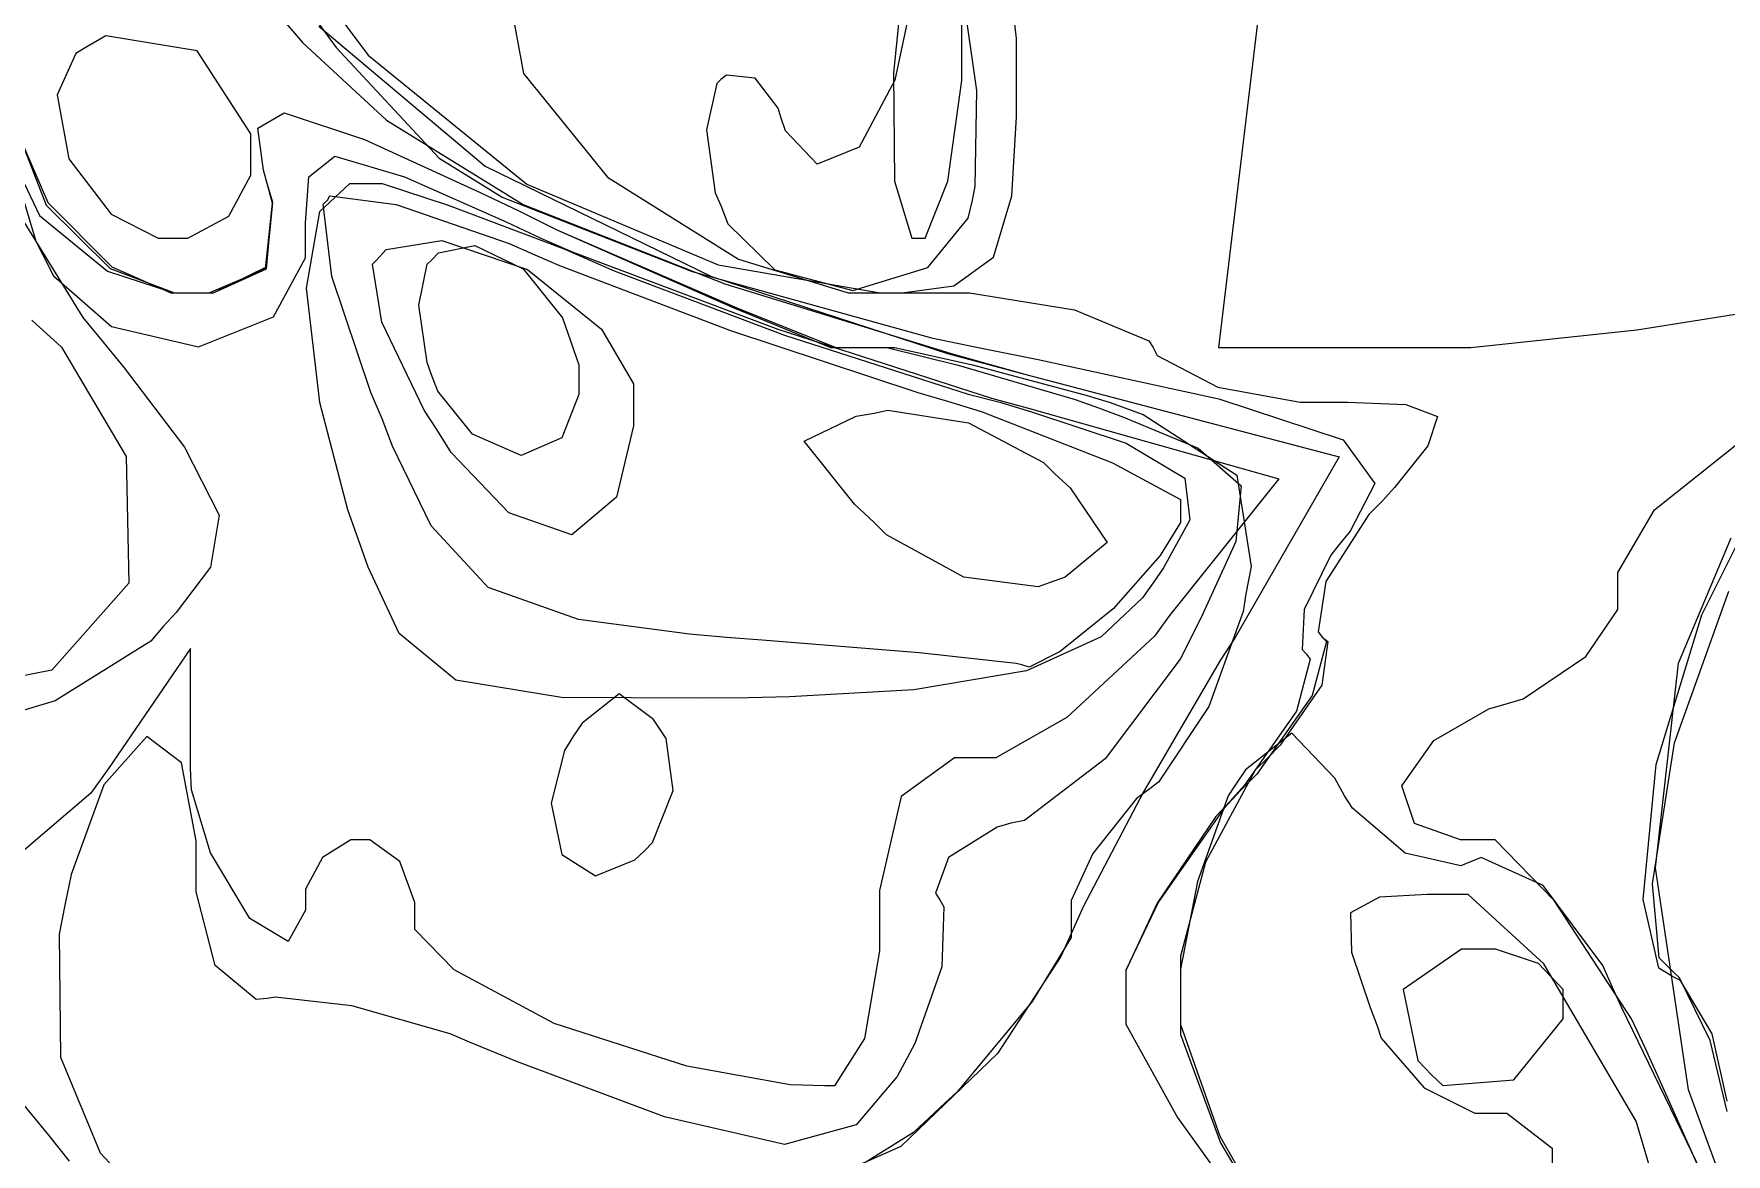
# Model space of a CAD drawing. Extents: x 0 to 1.19, y 0.01 to 1.31.
# Drawn here: x 0.4274 to 0.7498, y 0.7769 to 0.9903 of the extents above; entities that cross this region are included whole.
import ezdxf

# ---------------------------------------------------------------- set-up
doc = ezdxf.new("R2010")
doc.units = 0
doc.layers.get('0').update_dxf_attribs({"linetype": 'CONTINUOUS'})

msp = doc.modelspace()

# ---------------------------------------------------------------- linework, layer by layer
at = {"color": 251}
for p, q in [((0.45687, 1.02642), (0.48503, 0.98769)), ((0.48503, 0.98769), (0.50461, 0.96664)), ((0.50461, 0.96664), (0.51248, 0.96181)), ((0.51248, 0.96181), (0.51666, 0.9592)), ((0.51666, 0.9592), (0.55284, 0.94504)), ((0.55284, 0.94504), (0.59842, 0.9324)), ((0.59842, 0.9324), (0.60731, 0.93056)), ((0.60731, 0.93056), (0.61876, 0.92828)), ((0.61876, 0.92828), (0.65316, 0.92079)), ((0.65316, 0.92079), (0.67681, 0.91298)), ((0.67681, 0.91298), (0.68289, 0.90468)), ((0.68289, 0.90468), (0.67817, 0.89562)), ((0.67605, 0.89307), (0.67448, 0.891)), ((0.67817, 0.89562), (0.67605, 0.89307)), ((0.74072, 0.87044), (0.75076, 0.89431)), ((0.67448, 0.891), (0.66938, 0.8807)), ((0.66938, 0.8807), (0.669, 0.87305)), ((0.67057, 0.8712), (0.66797, 0.86133)), ((0.669, 0.87305), (0.66981, 0.87223)), ((0.66981, 0.87223), (0.67057, 0.8712)), ((0.73633, 0.83149), (0.74072, 0.87044)), ((0.66797, 0.86133), (0.65804, 0.84722)), ((0.65804, 0.84722), (0.65522, 0.84408)), ((0.65522, 0.84408), (0.65261, 0.84125)), ((0.65261, 0.84125), (0.64138, 0.82471)), ((0.74262, 0.78917), (0.73633, 0.83149)), ((0.64138, 0.82471), (0.63542, 0.8119)), ((0.63542, 0.8119), (0.63542, 0.80762)), ((0.63542, 0.80762), (0.63542, 0.8017)), ((0.63542, 0.8017), (0.64529, 0.78391)), ((0.75391, 0.75852), (0.74262, 0.78917)), ((0.64529, 0.78391), (0.66835, 0.7519))]:
    msp.add_line(p, q, dxfattribs=at)
at = {"color": 250}
for p, q in [((0.61458, 0.98942), (0.61138, 1.01921)), ((0.60704, 0.97955), (0.60417, 0.99984)), ((0.66146, 1.00032), (0.6531, 0.93056)), ((0.5179, 0.99789), (0.52072, 0.98275)), ((0.59462, 0.99642), (0.59142, 0.9815)), ((0.59218, 0.99284), (0.59169, 0.98785)), ((0.60417, 0.98785), (0.60417, 0.9943)), ((0.59169, 0.98785), (0.59115, 0.98291)), ((0.60417, 0.98145), (0.60417, 0.98785)), ((0.61458, 0.97949), (0.61458, 0.98942)), ((0.52072, 0.98275), (0.53668, 0.963)), ((0.55751, 0.98085), (0.55556, 0.97201)), ((0.55832, 0.98161), (0.55751, 0.98085)), ((0.55935, 0.98242), (0.55832, 0.98161)), ((0.56483, 0.98188), (0.55935, 0.98242)), ((0.56923, 0.97613), (0.56483, 0.98188)), ((0.59142, 0.9815), (0.58464, 0.96875)), ((0.59115, 0.98291), (0.59136, 0.96224)), ((0.60151, 0.96224), (0.60417, 0.98145)), ((0.60672, 0.96126), (0.60704, 0.97955)), ((0.61458, 0.9745), (0.61458, 0.97949)), ((0.56977, 0.97428), (0.56923, 0.97613)), ((0.57064, 0.97184), (0.56977, 0.97428)), ((0.61372, 0.95947), (0.61458, 0.9745)), ((0.55556, 0.97201), (0.55724, 0.96001)), ((0.57661, 0.96549), (0.57064, 0.97184)), ((0.58464, 0.96875), (0.57661, 0.96549)), ((0.53668, 0.963), (0.56163, 0.94737)), ((0.59136, 0.96224), (0.59467, 0.95139)), ((0.59722, 0.95139), (0.60151, 0.96224)), ((0.60623, 0.95866), (0.60672, 0.96126)), ((0.55724, 0.96001), (0.55832, 0.95763)), ((0.55832, 0.95763), (0.55963, 0.9541)), ((0.60541, 0.95519), (0.60623, 0.95866)), ((0.61024, 0.94775), (0.61372, 0.95947)), ((0.59771, 0.9458), (0.60541, 0.95519)), ((0.55963, 0.9541), (0.56858, 0.94537)), ((0.59467, 0.95139), (0.59581, 0.95139)), ((0.59581, 0.95139), (0.59722, 0.95139)), ((0.6027, 0.94233), (0.61024, 0.94775)), ((0.56163, 0.94737), (0.58257, 0.94097)), ((0.56858, 0.94537), (0.58344, 0.94141)), ((0.58344, 0.94141), (0.59771, 0.9458)), ((0.59283, 0.94097), (0.6027, 0.94233)), ((0.58257, 0.94097), (0.58957, 0.94097)), ((0.58957, 0.94097), (0.59283, 0.94097)), ((0.7328, 0.93397), (0.77393, 0.94048)), ((0.70117, 0.93056), (0.7328, 0.93397)), ((0.6531, 0.93056), (0.69065, 0.93056)), ((0.69065, 0.93056), (0.70117, 0.93056)), ((0.68376, 0.8259), (0.67822, 0.82292)), ((0.68376, 0.8259), (0.67822, 0.82292)), ((0.69282, 0.82639), (0.68376, 0.8259)), ((0.69282, 0.82639), (0.68376, 0.8259)), ((0.69586, 0.82639), (0.69282, 0.82639)), ((0.69586, 0.82639), (0.69282, 0.82639)), ((0.70063, 0.82639), (0.69586, 0.82639)), ((0.70063, 0.82639), (0.69586, 0.82639)), ((0.71506, 0.81321), (0.70063, 0.82639)), ((0.71506, 0.81321), (0.70063, 0.82639)), ((0.67822, 0.82292), (0.67839, 0.81543)), ((0.67822, 0.82292), (0.67839, 0.81543)), ((0.69938, 0.81597), (0.68826, 0.80832)), ((0.70312, 0.81597), (0.69938, 0.81597)), ((0.70584, 0.81597), (0.70312, 0.81597)), ((0.71403, 0.81326), (0.70584, 0.81597)), ((0.67839, 0.81543), (0.68197, 0.80485)), ((0.67839, 0.81543), (0.68197, 0.80485)), ((0.71875, 0.80827), (0.71403, 0.81326)), ((0.73264, 0.7832), (0.71506, 0.81321)), ((0.73264, 0.7832), (0.71506, 0.81321)), ((0.68826, 0.80832), (0.69103, 0.79476)), ((0.71875, 0.80659), (0.71875, 0.80827)), ((0.71875, 0.80273), (0.71875, 0.80659)), ((0.68197, 0.80485), (0.68332, 0.80138)), ((0.68197, 0.80485), (0.68332, 0.80138)), ((0.70936, 0.79112), (0.71875, 0.80273)), ((0.68332, 0.80138), (0.68408, 0.79905)), ((0.68332, 0.80138), (0.68408, 0.79905)), ((0.68408, 0.79905), (0.69227, 0.78955)), ((0.68408, 0.79905), (0.69227, 0.78955)), ((0.69103, 0.79476), (0.69374, 0.79199)), ((0.69374, 0.79199), (0.6958, 0.78999)), ((0.6958, 0.78999), (0.70936, 0.79112)), ((0.69227, 0.78955), (0.70193, 0.78472)), ((0.69227, 0.78955), (0.70193, 0.78472)), ((0.70193, 0.78472), (0.70519, 0.78472)), ((0.70193, 0.78472), (0.70519, 0.78472)), ((0.70519, 0.78472), (0.70801, 0.78472)), ((0.70519, 0.78472), (0.70801, 0.78472)), ((0.70801, 0.78472), (0.71664, 0.7781)), ((0.70801, 0.78472), (0.71664, 0.7781)), ((0.74224, 0.75081), (0.73264, 0.7832)), ((0.74224, 0.75081), (0.73264, 0.7832)), ((0.71664, 0.7781), (0.71664, 0.75949)), ((0.71664, 0.7781), (0.71664, 0.75949))]:
    msp.add_line(p, q, dxfattribs=at)
at = {"color": 29}
for p, q in [((0.61458, 0.98942), (0.61138, 1.01921)), ((0.66146, 1.00032), (0.6531, 0.93056)), ((0.5179, 0.99789), (0.52072, 0.98275)), ((0.61458, 0.97949), (0.61458, 0.98942)), ((0.52072, 0.98275), (0.53668, 0.963)), ((0.61458, 0.9745), (0.61458, 0.97949)), ((0.61372, 0.95947), (0.61458, 0.9745)), ((0.53668, 0.963), (0.56163, 0.94737)), ((0.61024, 0.94775), (0.61372, 0.95947)), ((0.6027, 0.94233), (0.61024, 0.94775)), ((0.56163, 0.94737), (0.58257, 0.94097)), ((0.59283, 0.94097), (0.6027, 0.94233)), ((0.58257, 0.94097), (0.58957, 0.94097)), ((0.58957, 0.94097), (0.59283, 0.94097)), ((0.7328, 0.93397), (0.77393, 0.94048)), ((0.70117, 0.93056), (0.7328, 0.93397)), ((0.6531, 0.93056), (0.69065, 0.93056)), ((0.69065, 0.93056), (0.70117, 0.93056)), ((0.66705, 0.85715), (0.65826, 0.85015)), ((0.67524, 0.84852), (0.66705, 0.85715)), ((0.65826, 0.85015), (0.65625, 0.84722)), ((0.67708, 0.84516), (0.67524, 0.84852)), ((0.65495, 0.84516), (0.64909, 0.82888)), ((0.65625, 0.84722), (0.65495, 0.84516)), ((0.6786, 0.84283), (0.67708, 0.84516)), ((0.68864, 0.83426), (0.6786, 0.84283)), ((0.69922, 0.83187), (0.68864, 0.83426)), ((0.70106, 0.83263), (0.69922, 0.83187)), ((0.70312, 0.83344), (0.70106, 0.83263)), ((0.71495, 0.82812), (0.70312, 0.83344)), ((0.64909, 0.82888), (0.64583, 0.81217)), ((0.72629, 0.81288), (0.71495, 0.82812)), ((0.72814, 0.8087), (0.72629, 0.81288)), ((0.64583, 0.81217), (0.64583, 0.80659)), ((0.64583, 0.80659), (0.64583, 0.79975)), ((0.72993, 0.8048), (0.72814, 0.8087)), ((0.7423, 0.7793), (0.72993, 0.8048)), ((0.64583, 0.79975), (0.65348, 0.77908)), ((0.65348, 0.77908), (0.67198, 0.74789)), ((0.75515, 0.75271), (0.7423, 0.7793))]:
    msp.add_line(p, q, dxfattribs=at)
at = {"color": 8}
for p, q in [((0.47304, 1.01031), (0.4911, 0.98627)), ((0.4911, 0.98627), (0.52132, 0.9617)), ((0.52132, 0.9617), (0.55778, 0.94634)), ((0.55778, 0.94634), (0.58865, 0.94097)), ((0.58865, 0.94097), (0.59896, 0.94097)), ((0.59896, 0.94097), (0.60563, 0.94097)), ((0.60563, 0.94097), (0.62565, 0.93772)), ((0.62565, 0.93772), (0.63981, 0.93186)), ((0.63981, 0.93186), (0.64062, 0.93056)), ((0.64062, 0.93056), (0.64138, 0.92904)), ((0.64138, 0.92904), (0.65299, 0.92301)), ((0.65299, 0.92301), (0.66867, 0.92014)), ((0.66867, 0.92014), (0.67394, 0.92014)), ((0.67394, 0.92014), (0.67763, 0.92014)), ((0.67763, 0.92014), (0.68875, 0.91971)), ((0.68875, 0.91971), (0.69477, 0.91743)), ((0.69477, 0.91743), (0.69298, 0.91184)), ((0.69298, 0.91184), (0.68658, 0.90392)), ((0.68658, 0.90392), (0.68435, 0.90137)), ((0.68435, 0.90137), (0.68175, 0.89876)), ((0.68175, 0.89876), (0.67356, 0.88601)), ((0.67356, 0.88601), (0.67209, 0.87641)), ((0.67209, 0.87641), (0.67291, 0.87533)), ((0.67394, 0.87457), (0.67274, 0.86626)), ((0.67291, 0.87533), (0.67394, 0.87457)), ((0.67274, 0.86626), (0.66482, 0.85482)), ((0.66482, 0.85482), (0.66249, 0.85243)), ((0.66249, 0.85243), (0.6601, 0.8501)), ((0.6601, 0.8501), (0.65061, 0.83252)), ((0.65061, 0.83252), (0.64583, 0.81467)), ((0.64583, 0.81467), (0.64583, 0.8087)), ((0.64583, 0.8087), (0.64583, 0.80165)), ((0.64583, 0.80165), (0.65332, 0.78038)), ((0.65332, 0.78038), (0.6716, 0.74853))]:
    msp.add_line(p, q, dxfattribs=at)
at = {"color": 39}
for p, q in [((0.47304, 1.01031), (0.4911, 0.98627)), ((0.4911, 0.98627), (0.52132, 0.9617)), ((0.52132, 0.9617), (0.55778, 0.94634)), ((0.55778, 0.94634), (0.58865, 0.94097)), ((0.58865, 0.94097), (0.59896, 0.94097)), ((0.59896, 0.94097), (0.60563, 0.94097)), ((0.60563, 0.94097), (0.62565, 0.93772)), ((0.62565, 0.93772), (0.63981, 0.93186)), ((0.63981, 0.93186), (0.64062, 0.93056)), ((0.64062, 0.93056), (0.64138, 0.92904)), ((0.64138, 0.92904), (0.65299, 0.92301)), ((0.65299, 0.92301), (0.66867, 0.92014)), ((0.66867, 0.92014), (0.67394, 0.92014)), ((0.67394, 0.92014), (0.67763, 0.92014)), ((0.67763, 0.92014), (0.68875, 0.91971)), ((0.68875, 0.91971), (0.69477, 0.91743)), ((0.69477, 0.91743), (0.69298, 0.91184)), ((0.73616, 0.89963), (0.75646, 0.91585)), ((0.69298, 0.91184), (0.68658, 0.90392)), ((0.68658, 0.90392), (0.68435, 0.90137)), ((0.68435, 0.90137), (0.68175, 0.89876)), ((0.72917, 0.8877), (0.73616, 0.89963)), ((0.68175, 0.89876), (0.67356, 0.88601)), ((0.72917, 0.88368), (0.72917, 0.8877)), ((0.67356, 0.88601), (0.67209, 0.87641)), ((0.72917, 0.8807), (0.72917, 0.88368)), ((0.72304, 0.87174), (0.72917, 0.8807)), ((0.67366, 0.87457), (0.67095, 0.86431)), ((0.67209, 0.87641), (0.67291, 0.87533)), ((0.67291, 0.87533), (0.67366, 0.87457)), ((0.71115, 0.86366), (0.72304, 0.87174)), ((0.67095, 0.86431), (0.66037, 0.84934)), ((0.69412, 0.85574), (0.70459, 0.86176)), ((0.70459, 0.86176), (0.70833, 0.86285)), ((0.70833, 0.86285), (0.71115, 0.86366)), ((0.68799, 0.84711), (0.69412, 0.85574)), ((0.66037, 0.84934), (0.65728, 0.84619)), ((0.65728, 0.84619), (0.65414, 0.84283)), ((0.69043, 0.8399), (0.68799, 0.84711)), ((0.65414, 0.84283), (0.64166, 0.82498)), ((0.69916, 0.83681), (0.69043, 0.8399)), ((0.70209, 0.83681), (0.69916, 0.83681)), ((0.70578, 0.83681), (0.70209, 0.83681)), ((0.71701, 0.82525), (0.70578, 0.83681)), ((0.73177, 0.80268), (0.71701, 0.82525)), ((0.64166, 0.82498), (0.63542, 0.81196)), ((0.63542, 0.81196), (0.63542, 0.80762)), ((0.63542, 0.80762), (0.63542, 0.8017)), ((0.73438, 0.7972), (0.73177, 0.80268)), ((0.63542, 0.8017), (0.64529, 0.78391)), ((0.73671, 0.79199), (0.73438, 0.7972)), ((0.74957, 0.76324), (0.73671, 0.79199)), ((0.64529, 0.78391), (0.66835, 0.7519))]:
    msp.add_line(p, q, dxfattribs=at)
at = {"color": 37}
for p, q in [((0.47396, 0.99409), (0.47862, 0.98866)), ((0.47396, 0.99409), (0.47862, 0.98866)), ((0.44113, 0.98996), (0.4375, 0.98785)), ((0.44113, 0.98996), (0.4375, 0.98785)), ((0.45855, 0.98709), (0.44113, 0.98996)), ((0.45855, 0.98709), (0.44113, 0.98996)), ((0.43544, 0.9866), (0.43186, 0.97868)), ((0.43544, 0.9866), (0.43186, 0.97868)), ((0.4375, 0.98785), (0.43544, 0.9866)), ((0.4375, 0.98785), (0.43544, 0.9866)), ((0.46875, 0.9713), (0.45855, 0.98709)), ((0.46875, 0.9713), (0.45855, 0.98709)), ((0.47862, 0.98866), (0.49463, 0.97385)), ((0.47862, 0.98866), (0.49463, 0.97385)), ((0.43186, 0.97868), (0.43408, 0.96652)), ((0.43186, 0.97868), (0.43408, 0.96652)), ((0.49463, 0.97385), (0.52067, 0.95779)), ((0.49463, 0.97385), (0.52067, 0.95779)), ((0.46875, 0.96598), (0.46875, 0.9713)), ((0.46875, 0.96598), (0.46875, 0.9713)), ((0.43408, 0.96652), (0.44216, 0.95595)), ((0.43408, 0.96652), (0.44216, 0.95595)), ((0.46875, 0.96338), (0.46875, 0.96598)), ((0.46875, 0.96338), (0.46875, 0.96598)), ((0.46457, 0.95557), (0.46875, 0.96338)), ((0.46457, 0.95557), (0.46875, 0.96338)), ((0.52067, 0.95779), (0.55903, 0.94271)), ((0.52067, 0.95779), (0.55903, 0.94271)), ((0.44216, 0.95595), (0.45112, 0.95139)), ((0.44216, 0.95595), (0.45112, 0.95139)), ((0.45676, 0.95139), (0.46457, 0.95557)), ((0.45676, 0.95139), (0.46457, 0.95557)), ((0.45112, 0.95139), (0.45416, 0.95139)), ((0.45112, 0.95139), (0.45416, 0.95139)), ((0.45416, 0.95139), (0.45676, 0.95139)), ((0.45416, 0.95139), (0.45676, 0.95139)), ((0.55903, 0.94271), (0.60216, 0.92942)), ((0.55903, 0.94271), (0.60216, 0.92942)), ((0.60216, 0.92942), (0.61664, 0.92535)), ((0.60216, 0.92942), (0.61664, 0.92535)), ((0.61664, 0.92535), (0.67605, 0.90972)), ((0.61664, 0.92535), (0.67605, 0.90972)), ((0.67605, 0.90972), (0.65625, 0.87533)), ((0.67605, 0.90972), (0.65625, 0.87533)), ((0.73996, 0.85531), (0.75027, 0.88417)), ((0.65625, 0.87533), (0.65338, 0.87093)), ((0.65625, 0.87533), (0.65338, 0.87093)), ((0.65338, 0.87093), (0.63878, 0.84592)), ((0.65338, 0.87093), (0.63878, 0.84592)), ((0.73573, 0.8284), (0.73996, 0.85531)), ((0.63878, 0.84592), (0.62733, 0.82406)), ((0.63878, 0.84592), (0.62733, 0.82406)), ((0.73703, 0.81434), (0.73573, 0.8284)), ((0.62733, 0.82406), (0.62603, 0.82118)), ((0.62733, 0.82406), (0.62603, 0.82118)), ((0.62603, 0.82118), (0.62305, 0.81456)), ((0.62603, 0.82118), (0.62305, 0.81456)), ((0.62305, 0.81456), (0.611, 0.79612)), ((0.62305, 0.81456), (0.611, 0.79612)), ((0.73958, 0.81179), (0.73703, 0.81434)), ((0.74089, 0.81049), (0.73958, 0.81179)), ((0.74674, 0.79856), (0.74089, 0.81049)), ((0.75, 0.78505), (0.74674, 0.79856)), ((0.611, 0.79612), (0.59256, 0.77838)), ((0.611, 0.79612), (0.59256, 0.77838)), ((0.59256, 0.77838), (0.57313, 0.7698)), ((0.59256, 0.77838), (0.57313, 0.7698))]:
    msp.add_line(p, q, dxfattribs=at)
at = {"color": 27}
for p, q in [((0.48172, 0.99175), (0.5134, 0.96511)), ((0.5134, 0.96511), (0.55653, 0.94412)), ((0.55653, 0.94412), (0.60145, 0.92942)), ((0.60145, 0.92942), (0.61664, 0.92535)), ((0.61664, 0.92535), (0.67605, 0.90972)), ((0.67605, 0.90972), (0.65625, 0.87533)), ((0.74512, 0.87967), (0.75412, 0.89757)), ((0.73644, 0.85118), (0.74512, 0.87967)), ((0.65625, 0.87533), (0.65338, 0.87093)), ((0.65338, 0.87093), (0.63878, 0.84592)), ((0.734, 0.82541), (0.73644, 0.85118)), ((0.63878, 0.84592), (0.62733, 0.82406)), ((0.73693, 0.81239), (0.734, 0.82541)), ((0.62733, 0.82406), (0.62603, 0.82118)), ((0.62603, 0.82118), (0.62305, 0.81456)), ((0.62305, 0.81456), (0.611, 0.79612)), ((0.73958, 0.81076), (0.73693, 0.81239)), ((0.7411, 0.81), (0.73958, 0.81076)), ((0.74713, 0.79986), (0.7411, 0.81)), ((0.75, 0.787), (0.74713, 0.79986)), ((0.611, 0.79612), (0.59256, 0.77838)), ((0.59256, 0.77838), (0.57313, 0.7698))]:
    msp.add_line(p, q, dxfattribs=at)
at = {"color": 35}
for p, q in [((0.42052, 0.9751), (0.42784, 0.95085)), ((0.47982, 0.96311), (0.48475, 0.96701)), ((0.48475, 0.96701), (0.49805, 0.96311)), ((0.47917, 0.95432), (0.47982, 0.96311)), ((0.49805, 0.96311), (0.51752, 0.95443)), ((0.47917, 0.95139), (0.47917, 0.95432)), ((0.51752, 0.95443), (0.52398, 0.95139)), ((0.47917, 0.94765), (0.47917, 0.95139)), ((0.52398, 0.95139), (0.52995, 0.94878)), ((0.42784, 0.95085), (0.42914, 0.94824)), ((0.42914, 0.94824), (0.43115, 0.94423)), ((0.52995, 0.94878), (0.56912, 0.93408)), ((0.47309, 0.93641), (0.47917, 0.94765)), ((0.43115, 0.94423), (0.44222, 0.93457)), ((0.45882, 0.93072), (0.47309, 0.93641)), ((0.44222, 0.93457), (0.45882, 0.93072)), ((0.56912, 0.93408), (0.60986, 0.92095)), ((0.60986, 0.92095), (0.61664, 0.91911)), ((0.61664, 0.91911), (0.66461, 0.90554)), ((0.66461, 0.90554), (0.64377, 0.8795)), ((0.64377, 0.8795), (0.6409, 0.8756)), ((0.6409, 0.8756), (0.62419, 0.86013)), ((0.4573, 0.87326), (0.44168, 0.85037)), ((0.4573, 0.85037), (0.4573, 0.87326)), ((0.5389, 0.86458), (0.53185, 0.859)), ((0.54546, 0.85975), (0.5389, 0.86458)), ((0.53185, 0.859), (0.53022, 0.85661)), ((0.54688, 0.85764), (0.54546, 0.85975)), ((0.54791, 0.85612), (0.54688, 0.85764)), ((0.62419, 0.86013), (0.61068, 0.85243)), ((0.53022, 0.85661), (0.52854, 0.85379)), ((0.54921, 0.84619), (0.54791, 0.85612)), ((0.52854, 0.85379), (0.52599, 0.8438)), ((0.60281, 0.85243), (0.59266, 0.84505)), ((0.60623, 0.85243), (0.60281, 0.85243)), ((0.61068, 0.85243), (0.60623, 0.85243)), ((0.44168, 0.85037), (0.43826, 0.8457)), ((0.45747, 0.84635), (0.4573, 0.85037)), ((0.43826, 0.8457), (0.4247, 0.83409)), ((0.4611, 0.83431), (0.45747, 0.84635)), ((0.5453, 0.83632), (0.54921, 0.84619)), ((0.59266, 0.84505), (0.58854, 0.82715)), ((0.52599, 0.8438), (0.52799, 0.83398)), ((0.48779, 0.83681), (0.48242, 0.83344)), ((0.48958, 0.83681), (0.48779, 0.83681)), ((0.49143, 0.83681), (0.48958, 0.83681)), ((0.49712, 0.83268), (0.49143, 0.83681)), ((0.54373, 0.83474), (0.5453, 0.83632)), ((0.46859, 0.82183), (0.4611, 0.83431)), ((0.48242, 0.83344), (0.47917, 0.82742)), ((0.5, 0.82487), (0.49712, 0.83268)), ((0.52799, 0.83398), (0.53445, 0.82997)), ((0.53445, 0.82997), (0.54194, 0.83301)), ((0.54194, 0.83301), (0.54373, 0.83474)), ((0.47917, 0.82742), (0.47917, 0.82536)), ((0.47917, 0.82536), (0.47917, 0.82341)), ((0.58854, 0.82715), (0.58854, 0.82118)), ((0.47917, 0.82341), (0.47586, 0.81744)), ((0.5, 0.82221), (0.5, 0.82487)), ((0.5, 0.81971), (0.5, 0.82221)), ((0.47586, 0.81744), (0.46859, 0.82183)), ((0.50749, 0.81207), (0.5, 0.81971)), ((0.58854, 0.82118), (0.58854, 0.81565)), ((0.40104, 0.81597), (0.43023, 0.78054)), ((0.58854, 0.81565), (0.58567, 0.79894)), ((0.52653, 0.80181), (0.50749, 0.81207)), ((0.55181, 0.79367), (0.52653, 0.80181)), ((0.58567, 0.79894), (0.57997, 0.78993)), ((0.57151, 0.79015), (0.55181, 0.79367)), ((0.57812, 0.78993), (0.57151, 0.79015)), ((0.57997, 0.78993), (0.57812, 0.78993)), ((0.43023, 0.78054), (0.43414, 0.77561))]:
    msp.add_line(p, q, dxfattribs=at)
at = {"color": 252}
for p, q in [((0.42052, 0.9751), (0.42784, 0.95085)), ((0.42329, 0.97439), (0.4298, 0.95768)), ((0.47011, 0.97233), (0.4751, 0.97526)), ((0.47011, 0.97233), (0.4751, 0.97526)), ((0.4751, 0.97526), (0.49045, 0.97022)), ((0.4751, 0.97526), (0.49045, 0.97022)), ((0.42155, 0.97043), (0.42849, 0.95573)), ((0.47119, 0.96436), (0.47011, 0.97233)), ((0.47119, 0.96436), (0.47011, 0.97233)), ((0.49045, 0.97022), (0.51248, 0.96012)), ((0.49045, 0.97022), (0.51248, 0.96012)), ((0.4719, 0.96181), (0.47119, 0.96436)), ((0.4719, 0.96181), (0.47119, 0.96436)), ((0.47982, 0.96311), (0.48475, 0.96701)), ((0.48475, 0.96701), (0.49805, 0.96311)), ((0.47287, 0.95806), (0.4719, 0.96181)), ((0.47293, 0.95817), (0.4719, 0.96181)), ((0.47917, 0.95432), (0.47982, 0.96311)), ((0.49805, 0.96311), (0.51752, 0.95443)), ((0.4298, 0.95768), (0.44195, 0.94564)), ((0.47173, 0.94596), (0.47293, 0.95817)), ((0.47173, 0.94553), (0.47287, 0.95806)), ((0.51248, 0.96012), (0.5198, 0.9566)), ((0.51248, 0.96012), (0.5198, 0.9566)), ((0.42849, 0.95573), (0.44146, 0.9451)), ((0.47917, 0.95139), (0.47917, 0.95432)), ((0.51752, 0.95443), (0.52398, 0.95139)), ((0.5198, 0.9566), (0.52707, 0.95296)), ((0.5198, 0.9566), (0.52707, 0.95296)), ((0.47917, 0.94765), (0.47917, 0.95139)), ((0.52398, 0.95139), (0.52995, 0.94878)), ((0.52707, 0.95296), (0.56131, 0.93815)), ((0.52707, 0.95296), (0.56076, 0.93815)), ((0.42784, 0.95085), (0.42914, 0.94824)), ((0.42914, 0.94824), (0.43115, 0.94423)), ((0.52995, 0.94878), (0.56912, 0.93408)), ((0.44146, 0.9451), (0.4541, 0.94097)), ((0.44195, 0.94564), (0.45421, 0.94097)), ((0.46164, 0.94097), (0.47173, 0.94596)), ((0.46164, 0.94097), (0.47173, 0.94553)), ((0.47309, 0.93641), (0.47917, 0.94765)), ((0.43115, 0.94423), (0.44222, 0.93457)), ((0.4541, 0.94097), (0.45833, 0.94097)), ((0.45421, 0.94097), (0.45833, 0.94097)), ((0.45833, 0.94097), (0.46164, 0.94097)), ((0.45833, 0.94097), (0.46164, 0.94097)), ((0.56076, 0.93815), (0.57921, 0.93056)), ((0.56131, 0.93815), (0.58019, 0.93056)), ((0.45882, 0.93072), (0.47309, 0.93641)), ((0.44222, 0.93457), (0.45882, 0.93072)), ((0.56912, 0.93408), (0.60986, 0.92095)), ((0.57921, 0.93056), (0.58539, 0.93056)), ((0.58019, 0.93056), (0.58648, 0.93056)), ((0.58539, 0.93056), (0.5899, 0.93056)), ((0.58648, 0.93056), (0.59142, 0.93056)), ((0.5899, 0.93056), (0.60352, 0.92719)), ((0.59142, 0.93056), (0.60623, 0.9273)), ((0.60352, 0.92719), (0.62576, 0.92068)), ((0.60623, 0.9273), (0.62809, 0.92144)), ((0.60986, 0.92095), (0.61664, 0.91911)), ((0.61664, 0.91911), (0.66461, 0.90554)), ((0.62576, 0.92068), (0.63021, 0.91911)), ((0.62809, 0.92144), (0.63227, 0.92014)), ((0.63021, 0.91911), (0.63498, 0.91732)), ((0.63227, 0.92014), (0.63873, 0.91781)), ((0.63498, 0.91732), (0.6492, 0.9114)), ((0.63873, 0.91781), (0.65658, 0.90625)), ((0.6492, 0.9114), (0.65739, 0.90424)), ((0.65658, 0.90625), (0.65934, 0.88889)), ((0.66461, 0.90554), (0.64377, 0.8795)), ((0.65739, 0.90424), (0.65636, 0.89361)), ((0.65636, 0.89361), (0.65012, 0.87983)), ((0.65934, 0.88889), (0.65831, 0.88368)), ((0.65831, 0.88368), (0.65777, 0.88032)), ((0.65777, 0.88032), (0.65126, 0.8622)), ((0.64377, 0.8795), (0.6409, 0.8756)), ((0.65012, 0.87983), (0.64789, 0.87533)), ((0.6409, 0.8756), (0.62419, 0.86013)), ((0.64789, 0.87533), (0.64578, 0.8712)), ((0.4573, 0.87326), (0.44168, 0.85037)), ((0.4573, 0.85037), (0.4573, 0.87326)), ((0.64578, 0.8712), (0.63151, 0.85221)), ((0.5389, 0.86458), (0.53185, 0.859)), ((0.54546, 0.85975), (0.5389, 0.86458)), ((0.65126, 0.8622), (0.64166, 0.84776)), ((0.53185, 0.859), (0.53022, 0.85661)), ((0.54688, 0.85764), (0.54546, 0.85975)), ((0.54791, 0.85612), (0.54688, 0.85764)), ((0.62419, 0.86013), (0.61068, 0.85243)), ((0.44895, 0.8565), (0.44076, 0.84728)), ((0.45557, 0.85145), (0.44895, 0.8565)), ((0.53022, 0.85661), (0.52854, 0.85379)), ((0.54921, 0.84619), (0.54791, 0.85612)), ((0.45833, 0.83659), (0.45557, 0.85145)), ((0.52854, 0.85379), (0.52599, 0.8438)), ((0.60281, 0.85243), (0.59266, 0.84505)), ((0.60623, 0.85243), (0.60281, 0.85243)), ((0.61068, 0.85243), (0.60623, 0.85243)), ((0.63151, 0.85221), (0.61616, 0.84049)), ((0.44168, 0.85037), (0.43826, 0.8457)), ((0.45747, 0.84635), (0.4573, 0.85037)), ((0.43826, 0.8457), (0.4247, 0.83409)), ((0.44076, 0.84728), (0.43452, 0.83019)), ((0.4611, 0.83431), (0.45747, 0.84635)), ((0.5453, 0.83632), (0.54921, 0.84619)), ((0.59266, 0.84505), (0.58854, 0.82715)), ((0.63748, 0.84467), (0.62912, 0.8342)), ((0.63959, 0.84619), (0.63748, 0.84467)), ((0.64166, 0.84776), (0.63959, 0.84619)), ((0.52599, 0.8438), (0.52799, 0.83398)), ((0.61095, 0.83919), (0.60167, 0.83344)), ((0.61355, 0.83995), (0.61095, 0.83919)), ((0.61616, 0.84049), (0.61355, 0.83995)), ((0.45833, 0.8316), (0.45833, 0.83659)), ((0.48779, 0.83681), (0.48242, 0.83344)), ((0.48958, 0.83681), (0.48779, 0.83681)), ((0.49143, 0.83681), (0.48958, 0.83681)), ((0.49712, 0.83268), (0.49143, 0.83681)), ((0.54373, 0.83474), (0.5453, 0.83632)), ((0.46859, 0.82183), (0.4611, 0.83431)), ((0.48242, 0.83344), (0.47917, 0.82742)), ((0.5, 0.82487), (0.49712, 0.83268)), ((0.52799, 0.83398), (0.53445, 0.82997)), ((0.53445, 0.82997), (0.54194, 0.83301)), ((0.54194, 0.83301), (0.54373, 0.83474)), ((0.60167, 0.83344), (0.59918, 0.82666)), ((0.62912, 0.8342), (0.625, 0.82525)), ((0.43452, 0.83019), (0.43332, 0.82433)), ((0.45833, 0.82693), (0.45833, 0.8316)), ((0.46197, 0.81288), (0.45833, 0.82693)), ((0.47917, 0.82742), (0.47917, 0.82536)), ((0.47917, 0.82536), (0.47917, 0.82341)), ((0.58854, 0.82715), (0.58854, 0.82118)), ((0.59918, 0.82666), (0.59999, 0.82536)), ((0.59999, 0.82536), (0.60075, 0.82406)), ((0.625, 0.82525), (0.625, 0.82221)), ((0.43332, 0.82433), (0.43224, 0.81885)), ((0.47917, 0.82341), (0.47586, 0.81744)), ((0.5, 0.82221), (0.5, 0.82487)), ((0.5, 0.81971), (0.5, 0.82221)), ((0.60075, 0.82406), (0.60037, 0.81261)), ((0.625, 0.82221), (0.625, 0.8182)), ((0.43224, 0.81885), (0.43251, 0.79541)), ((0.47586, 0.81744), (0.46859, 0.82183)), ((0.50749, 0.81207), (0.5, 0.81971)), ((0.58854, 0.82118), (0.58854, 0.81565)), ((0.40104, 0.81597), (0.43023, 0.78054)), ((0.58854, 0.81565), (0.58567, 0.79894)), ((0.625, 0.8182), (0.61757, 0.80599)), ((0.46978, 0.80637), (0.46197, 0.81288)), ((0.60037, 0.81261), (0.59527, 0.79801)), ((0.52653, 0.80181), (0.50749, 0.81207)), ((0.4719, 0.80659), (0.46978, 0.80637)), ((0.47341, 0.80686), (0.4719, 0.80659)), ((0.48801, 0.80518), (0.47341, 0.80686)), ((0.61757, 0.80599), (0.60335, 0.7889)), ((0.50673, 0.79986), (0.48801, 0.80518)), ((0.51042, 0.79829), (0.50673, 0.79986)), ((0.55181, 0.79367), (0.52653, 0.80181)), ((0.51959, 0.79454), (0.51042, 0.79829)), ((0.58567, 0.79894), (0.57997, 0.78993)), ((0.59527, 0.79801), (0.59375, 0.79514)), ((0.43251, 0.79541), (0.4401, 0.77718)), ((0.54758, 0.78407), (0.51959, 0.79454)), ((0.57151, 0.79015), (0.55181, 0.79367)), ((0.59375, 0.79514), (0.59185, 0.79172)), ((0.57812, 0.78993), (0.57151, 0.79015)), ((0.57997, 0.78993), (0.57812, 0.78993)), ((0.59185, 0.79172), (0.58409, 0.7825)), ((0.60335, 0.7889), (0.59999, 0.78575)), ((0.57042, 0.77875), (0.54758, 0.78407)), ((0.59999, 0.78575), (0.595, 0.78109)), ((0.43023, 0.78054), (0.43414, 0.77561)), ((0.58409, 0.7825), (0.57042, 0.77875)), ((0.595, 0.78109), (0.57601, 0.76926)), ((0.4401, 0.77718), (0.44271, 0.77431))]:
    msp.add_line(p, q, dxfattribs=at)
at = {"color": 47}
for p, q in [((0.42312, 0.97439), (0.43007, 0.95817)), ((0.47011, 0.97233), (0.4751, 0.97526)), ((0.4751, 0.97526), (0.49045, 0.97022)), ((0.47119, 0.96436), (0.47011, 0.97233)), ((0.49045, 0.97022), (0.51248, 0.96012)), ((0.4719, 0.96181), (0.47119, 0.96436)), ((0.47287, 0.95806), (0.4719, 0.96181)), ((0.43007, 0.95817), (0.44227, 0.94591)), ((0.47157, 0.94553), (0.47287, 0.95806)), ((0.51248, 0.96012), (0.5198, 0.9566)), ((0.5198, 0.9566), (0.52707, 0.95296)), ((0.52707, 0.95296), (0.56076, 0.93815)), ((0.44227, 0.94591), (0.4535, 0.94097)), ((0.46083, 0.94097), (0.47157, 0.94553)), ((0.4535, 0.94097), (0.4573, 0.94097)), ((0.4573, 0.94097), (0.46083, 0.94097)), ((0.56076, 0.93815), (0.57921, 0.93056)), ((0.57921, 0.93056), (0.58539, 0.93056)), ((0.58539, 0.93056), (0.5899, 0.93056)), ((0.5899, 0.93056), (0.60352, 0.92719)), ((0.60352, 0.92719), (0.62576, 0.92068)), ((0.62576, 0.92068), (0.63021, 0.91911)), ((0.63021, 0.91911), (0.63498, 0.91732)), ((0.63498, 0.91732), (0.6492, 0.9114)), ((0.6492, 0.9114), (0.65739, 0.90424)), ((0.65739, 0.90424), (0.65636, 0.89361)), ((0.65636, 0.89361), (0.65012, 0.87983)), ((0.65012, 0.87983), (0.64789, 0.87533)), ((0.64789, 0.87533), (0.64578, 0.8712)), ((0.64578, 0.8712), (0.63151, 0.85221)), ((0.44895, 0.8565), (0.44076, 0.84728)), ((0.45557, 0.85145), (0.44895, 0.8565)), ((0.45833, 0.83659), (0.45557, 0.85145)), ((0.63151, 0.85221), (0.61616, 0.84049)), ((0.44076, 0.84728), (0.43452, 0.83019)), ((0.61095, 0.83919), (0.60167, 0.83344)), ((0.61355, 0.83995), (0.61095, 0.83919)), ((0.61616, 0.84049), (0.61355, 0.83995)), ((0.45833, 0.8316), (0.45833, 0.83659)), ((0.60167, 0.83344), (0.59918, 0.82666)), ((0.43452, 0.83019), (0.43332, 0.82433)), ((0.45833, 0.82693), (0.45833, 0.8316)), ((0.46197, 0.81288), (0.45833, 0.82693)), ((0.59918, 0.82666), (0.59999, 0.82536)), ((0.59999, 0.82536), (0.60075, 0.82406)), ((0.43332, 0.82433), (0.43224, 0.81885)), ((0.60075, 0.82406), (0.60037, 0.81261)), ((0.43224, 0.81885), (0.43251, 0.79541)), ((0.46978, 0.80637), (0.46197, 0.81288)), ((0.60037, 0.81261), (0.59527, 0.79801)), ((0.4719, 0.80659), (0.46978, 0.80637)), ((0.47341, 0.80686), (0.4719, 0.80659)), ((0.48801, 0.80518), (0.47341, 0.80686)), ((0.50673, 0.79986), (0.48801, 0.80518)), ((0.51042, 0.79829), (0.50673, 0.79986)), ((0.51959, 0.79454), (0.51042, 0.79829)), ((0.59527, 0.79801), (0.59375, 0.79514)), ((0.43251, 0.79541), (0.4401, 0.77718)), ((0.54758, 0.78407), (0.51959, 0.79454)), ((0.59375, 0.79514), (0.59185, 0.79172)), ((0.59185, 0.79172), (0.58409, 0.7825)), ((0.57042, 0.77875), (0.54758, 0.78407)), ((0.58409, 0.7825), (0.57042, 0.77875)), ((0.4401, 0.77718), (0.44271, 0.77431))]:
    msp.add_line(p, q, dxfattribs=at)
at = {"color": 25}
for p, q in [((0.47011, 0.97233), (0.4751, 0.97526)), ((0.4751, 0.97526), (0.49045, 0.97022)), ((0.42155, 0.97043), (0.42849, 0.95573)), ((0.47119, 0.96436), (0.47011, 0.97233)), ((0.49045, 0.97022), (0.51248, 0.96012)), ((0.4719, 0.96181), (0.47119, 0.96436)), ((0.47293, 0.95817), (0.4719, 0.96181)), ((0.47173, 0.94596), (0.47293, 0.95817)), ((0.51248, 0.96012), (0.5198, 0.9566)), ((0.42849, 0.95573), (0.44146, 0.9451)), ((0.5198, 0.9566), (0.52707, 0.95296)), ((0.52707, 0.95296), (0.56076, 0.93815)), ((0.44146, 0.9451), (0.4541, 0.94097)), ((0.46164, 0.94097), (0.47173, 0.94596)), ((0.4541, 0.94097), (0.45833, 0.94097)), ((0.45833, 0.94097), (0.46164, 0.94097)), ((0.56076, 0.93815), (0.57921, 0.93056)), ((0.57921, 0.93056), (0.58539, 0.93056)), ((0.58539, 0.93056), (0.5899, 0.93056)), ((0.5899, 0.93056), (0.60352, 0.92719)), ((0.60352, 0.92719), (0.62576, 0.92068)), ((0.62576, 0.92068), (0.63021, 0.91911)), ((0.63021, 0.91911), (0.63498, 0.91732)), ((0.63498, 0.91732), (0.6492, 0.9114)), ((0.6492, 0.9114), (0.65739, 0.90424)), ((0.65739, 0.90424), (0.65636, 0.89361)), ((0.65636, 0.89361), (0.65012, 0.87983)), ((0.65012, 0.87983), (0.64789, 0.87533)), ((0.64789, 0.87533), (0.64578, 0.8712)), ((0.64578, 0.8712), (0.63151, 0.85221)), ((0.44895, 0.8565), (0.44076, 0.84728)), ((0.45557, 0.85145), (0.44895, 0.8565)), ((0.45833, 0.83659), (0.45557, 0.85145)), ((0.63151, 0.85221), (0.61616, 0.84049)), ((0.44076, 0.84728), (0.43452, 0.83019)), ((0.61095, 0.83919), (0.60167, 0.83344)), ((0.61355, 0.83995), (0.61095, 0.83919)), ((0.61616, 0.84049), (0.61355, 0.83995)), ((0.45833, 0.8316), (0.45833, 0.83659)), ((0.60167, 0.83344), (0.59918, 0.82666)), ((0.43452, 0.83019), (0.43332, 0.82433)), ((0.45833, 0.82693), (0.45833, 0.8316)), ((0.46197, 0.81288), (0.45833, 0.82693)), ((0.59918, 0.82666), (0.59999, 0.82536)), ((0.59999, 0.82536), (0.60075, 0.82406)), ((0.43332, 0.82433), (0.43224, 0.81885)), ((0.60075, 0.82406), (0.60037, 0.81261)), ((0.43224, 0.81885), (0.43251, 0.79541)), ((0.46978, 0.80637), (0.46197, 0.81288)), ((0.60037, 0.81261), (0.59527, 0.79801)), ((0.4719, 0.80659), (0.46978, 0.80637)), ((0.47341, 0.80686), (0.4719, 0.80659)), ((0.48801, 0.80518), (0.47341, 0.80686)), ((0.50673, 0.79986), (0.48801, 0.80518)), ((0.51042, 0.79829), (0.50673, 0.79986)), ((0.51959, 0.79454), (0.51042, 0.79829)), ((0.59527, 0.79801), (0.59375, 0.79514)), ((0.43251, 0.79541), (0.4401, 0.77718)), ((0.54758, 0.78407), (0.51959, 0.79454)), ((0.59375, 0.79514), (0.59185, 0.79172)), ((0.59185, 0.79172), (0.58409, 0.7825)), ((0.57042, 0.77875), (0.54758, 0.78407)), ((0.58409, 0.7825), (0.57042, 0.77875)), ((0.4401, 0.77718), (0.44271, 0.77431))]:
    msp.add_line(p, q, dxfattribs=at)
at = {"color": 9}
for p, q in [((0.42133, 0.96132), (0.43674, 0.93631)), ((0.48193, 0.95649), (0.48763, 0.96181)), ((0.48763, 0.96181), (0.48958, 0.96181)), ((0.48958, 0.96181), (0.49376, 0.96181)), ((0.49376, 0.96181), (0.50635, 0.95768)), ((0.48253, 0.9579), (0.48334, 0.95866)), ((0.48421, 0.94412), (0.48253, 0.9579)), ((0.48334, 0.95866), (0.48383, 0.95947)), ((0.48383, 0.95947), (0.49647, 0.95779)), ((0.49647, 0.95779), (0.51796, 0.95036)), ((0.50635, 0.95768), (0.52859, 0.94933)), ((0.47938, 0.94189), (0.48193, 0.95649)), ((0.51796, 0.95036), (0.52289, 0.94824)), ((0.52289, 0.94824), (0.52756, 0.94618)), ((0.52859, 0.94933), (0.53331, 0.94721)), ((0.52756, 0.94618), (0.56011, 0.93381)), ((0.53331, 0.94721), (0.53798, 0.94515)), ((0.53798, 0.94515), (0.57042, 0.93294)), ((0.48193, 0.92009), (0.47938, 0.94189)), ((0.49164, 0.92198), (0.48421, 0.94412)), ((0.42708, 0.93576), (0.43273, 0.93061)), ((0.43674, 0.93631), (0.44065, 0.93159)), ((0.44065, 0.93159), (0.44461, 0.9267)), ((0.56011, 0.93381), (0.59581, 0.92198)), ((0.57042, 0.93294), (0.60541, 0.92171)), ((0.43273, 0.93061), (0.44499, 0.90983)), ((0.44461, 0.9267), (0.45616, 0.91157)), ((0.49376, 0.91699), (0.49164, 0.92198)), ((0.59581, 0.92198), (0.60211, 0.92014)), ((0.48725, 0.89968), (0.48193, 0.92009)), ((0.60211, 0.92014), (0.60807, 0.91835)), ((0.60541, 0.92171), (0.61144, 0.92014)), ((0.61144, 0.92014), (0.61746, 0.91835)), ((0.49577, 0.91178), (0.49376, 0.91699)), ((0.60807, 0.91835), (0.63292, 0.90858)), ((0.61746, 0.91835), (0.63547, 0.91233)), ((0.63547, 0.91233), (0.6467, 0.90571)), ((0.44499, 0.90983), (0.44553, 0.88569)), ((0.45616, 0.91157), (0.46273, 0.89865)), ((0.50309, 0.89659), (0.49577, 0.91178)), ((0.63292, 0.90858), (0.64583, 0.90164)), ((0.6467, 0.90571), (0.64762, 0.89773)), ((0.48958, 0.89307), (0.48725, 0.89968)), ((0.64583, 0.90164), (0.64583, 0.89931)), ((0.46273, 0.89865), (0.4611, 0.88873)), ((0.514, 0.88487), (0.50309, 0.89659)), ((0.64583, 0.89724), (0.64198, 0.89095)), ((0.64762, 0.89773), (0.64258, 0.88862)), ((0.64583, 0.89931), (0.64583, 0.89724)), ((0.4911, 0.88873), (0.48958, 0.89307)), ((0.64198, 0.89095), (0.63303, 0.88081)), ((0.4611, 0.88873), (0.45454, 0.8801)), ((0.49702, 0.87609), (0.4911, 0.88873)), ((0.64258, 0.88862), (0.64062, 0.88574)), ((0.44553, 0.88569), (0.43088, 0.86914)), ((0.5312, 0.8788), (0.514, 0.88487)), ((0.64062, 0.88574), (0.63862, 0.88287)), ((0.45454, 0.8801), (0.45209, 0.87744)), ((0.63303, 0.88081), (0.62294, 0.87267)), ((0.63862, 0.88287), (0.63075, 0.87549)), ((0.45209, 0.87744), (0.44971, 0.87462)), ((0.5523, 0.87598), (0.5312, 0.8788)), ((0.44971, 0.87462), (0.43148, 0.86328)), ((0.50781, 0.86719), (0.49702, 0.87609)), ((0.55935, 0.87533), (0.5523, 0.87598)), ((0.56614, 0.87484), (0.55935, 0.87533)), ((0.59608, 0.8724), (0.56614, 0.87484)), ((0.63075, 0.87549), (0.61654, 0.86898)), ((0.61453, 0.87039), (0.59608, 0.8724)), ((0.61561, 0.87012), (0.61453, 0.87039)), ((0.62294, 0.87267), (0.61703, 0.86968)), ((0.43088, 0.86914), (0.40972, 0.86496)), ((0.52794, 0.86393), (0.50781, 0.86719)), ((0.61654, 0.86898), (0.59505, 0.8654)), ((0.61703, 0.86968), (0.61561, 0.87012)), ((0.55463, 0.86377), (0.52794, 0.86393)), ((0.5714, 0.86404), (0.56353, 0.86388)), ((0.59505, 0.8654), (0.5714, 0.86404)), ((0.43148, 0.86328), (0.41254, 0.85764)), ((0.56353, 0.86388), (0.55463, 0.86377))]:
    msp.add_line(p, q, dxfattribs=at)
at = {"color": 253}
for p, q in [((0.49457, 0.94927), (0.50515, 0.95096)), ((0.50515, 0.95096), (0.52148, 0.94542)), ((0.49273, 0.94721), (0.49457, 0.94927)), ((0.50315, 0.94721), (0.5045, 0.94862)), ((0.5045, 0.94862), (0.51145, 0.94998)), ((0.51145, 0.94998), (0.52067, 0.94553)), ((0.49192, 0.94645), (0.49273, 0.94721)), ((0.49371, 0.93539), (0.49192, 0.94645)), ((0.50076, 0.93864), (0.50233, 0.94645)), ((0.50233, 0.94645), (0.50315, 0.94721)), ((0.52067, 0.94553), (0.52816, 0.93625)), ((0.52148, 0.94542), (0.53559, 0.93408)), ((0.50233, 0.92773), (0.50076, 0.93864)), ((0.50179, 0.91862), (0.49371, 0.93539)), ((0.52816, 0.93625), (0.53125, 0.9273)), ((0.53559, 0.93408), (0.54167, 0.92366)), ((0.50315, 0.92535), (0.50233, 0.92773)), ((0.50439, 0.92225), (0.50315, 0.92535)), ((0.53125, 0.9273), (0.53125, 0.92432)), ((0.51101, 0.91406), (0.50439, 0.92225)), ((0.53125, 0.92432), (0.53125, 0.9216)), ((0.54167, 0.92366), (0.54167, 0.92014)), ((0.53125, 0.9216), (0.52799, 0.91336)), ((0.54167, 0.92014), (0.54167, 0.91564)), ((0.50418, 0.91493), (0.50179, 0.91862)), ((0.54167, 0.91564), (0.53841, 0.90207)), ((0.57416, 0.91276), (0.58404, 0.91748)), ((0.58404, 0.91748), (0.58751, 0.91808)), ((0.58751, 0.91808), (0.59011, 0.91862)), ((0.59011, 0.91862), (0.60547, 0.91623)), ((0.60547, 0.91623), (0.61974, 0.90869)), ((0.50694, 0.91059), (0.50418, 0.91493)), ((0.52029, 0.90999), (0.51101, 0.91406)), ((0.52799, 0.91336), (0.52029, 0.90999)), ((0.58377, 0.90072), (0.57416, 0.91276)), ((0.5179, 0.89909), (0.50694, 0.91059)), ((0.61974, 0.90869), (0.62185, 0.90658)), ((0.62185, 0.90658), (0.62484, 0.90386)), ((0.62484, 0.90386), (0.63189, 0.89345)), ((0.53841, 0.90207), (0.52989, 0.89491)), ((0.58751, 0.89724), (0.58377, 0.90072)), ((0.52989, 0.89491), (0.5179, 0.89909)), ((0.58984, 0.89491), (0.58751, 0.89724)), ((0.60455, 0.88683), (0.58984, 0.89491)), ((0.63189, 0.89345), (0.62386, 0.88683)), ((0.61871, 0.88498), (0.60455, 0.88683)), ((0.62386, 0.88683), (0.62082, 0.88574)), ((0.62082, 0.88574), (0.61871, 0.88498))]:
    msp.add_line(p, q, dxfattribs=at)

doc.saveas('drawing.dxf')
